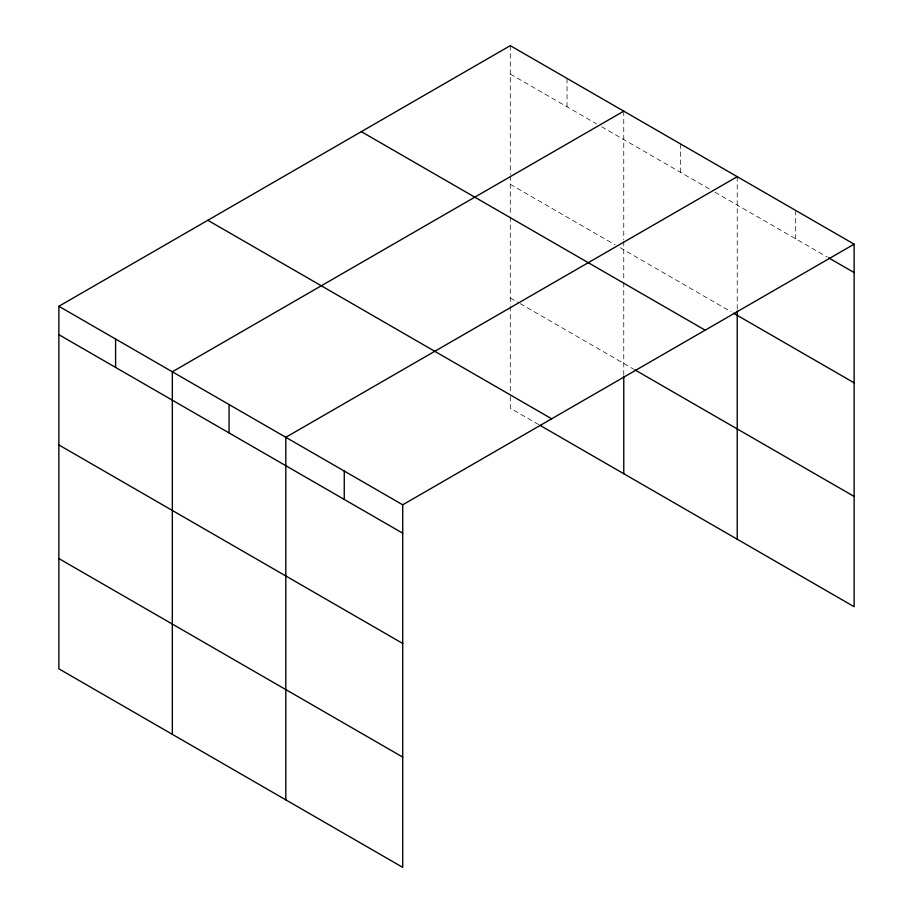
<?xml version="1.0" encoding="UTF-8"?>
<svg xmlns="http://www.w3.org/2000/svg" width="913" height="913" viewBox="0 0 913 913"><rect width="100%" height="100%" fill="white"/><g stroke="black" fill="none" stroke-linecap="round" stroke-linejoin="round"><path stroke-width="0.68" stroke-dasharray="4.57 3.42" d="M510.287 74.044L596.623 123.883M601.564 126.736L710.097 189.402M715.027 192.244L827.349 257.089M510.287 184.312L615.122 244.844M620.064 247.685L731.062 311.778M510.287 297.935L518.926 302.911M520.159 303.63L633.622 369.137M538.659 424.579L510.287 408.202L510.287 394.062M795.68 210.424L795.68 238.807M737.225 176.677L737.225 311.093M680.493 143.912L680.493 172.306M623.762 111.158L623.762 239.925M623.762 241.34L623.762 281.067M623.762 282.494L623.762 374.752M567.03 78.404L567.03 106.798M510.287 45.65L510.287 174.417M510.287 175.832L510.287 215.559M510.287 216.974L510.287 304.999M510.287 306.414L510.287 392.647"/><path stroke-width="1.37" d="M58.866 306.277L402.713 504.798L402.713 867.35L58.866 668.83L58.866 306.277L510.287 45.65L854.134 244.17L854.134 606.723L539.891 425.287M623.762 111.158L172.329 371.785L172.329 734.337M737.225 176.677L285.803 437.304L285.803 799.856M402.713 504.798L854.134 244.17M828.559 257.797L854.134 272.565M733.527 313.205L854.134 382.832M361.32 131.655L705.167 330.175M634.866 369.845L854.134 496.444M207.833 220.273L551.68 418.793M58.866 334.672L402.713 533.192M58.866 444.939L402.713 643.46M58.866 558.562L402.713 757.082M737.225 311.093L737.225 539.229M623.762 376.167L623.762 473.71M344.258 471.051L344.258 499.445M229.072 404.55L229.072 432.933M115.597 339.031L115.597 367.425"/></g></svg>
